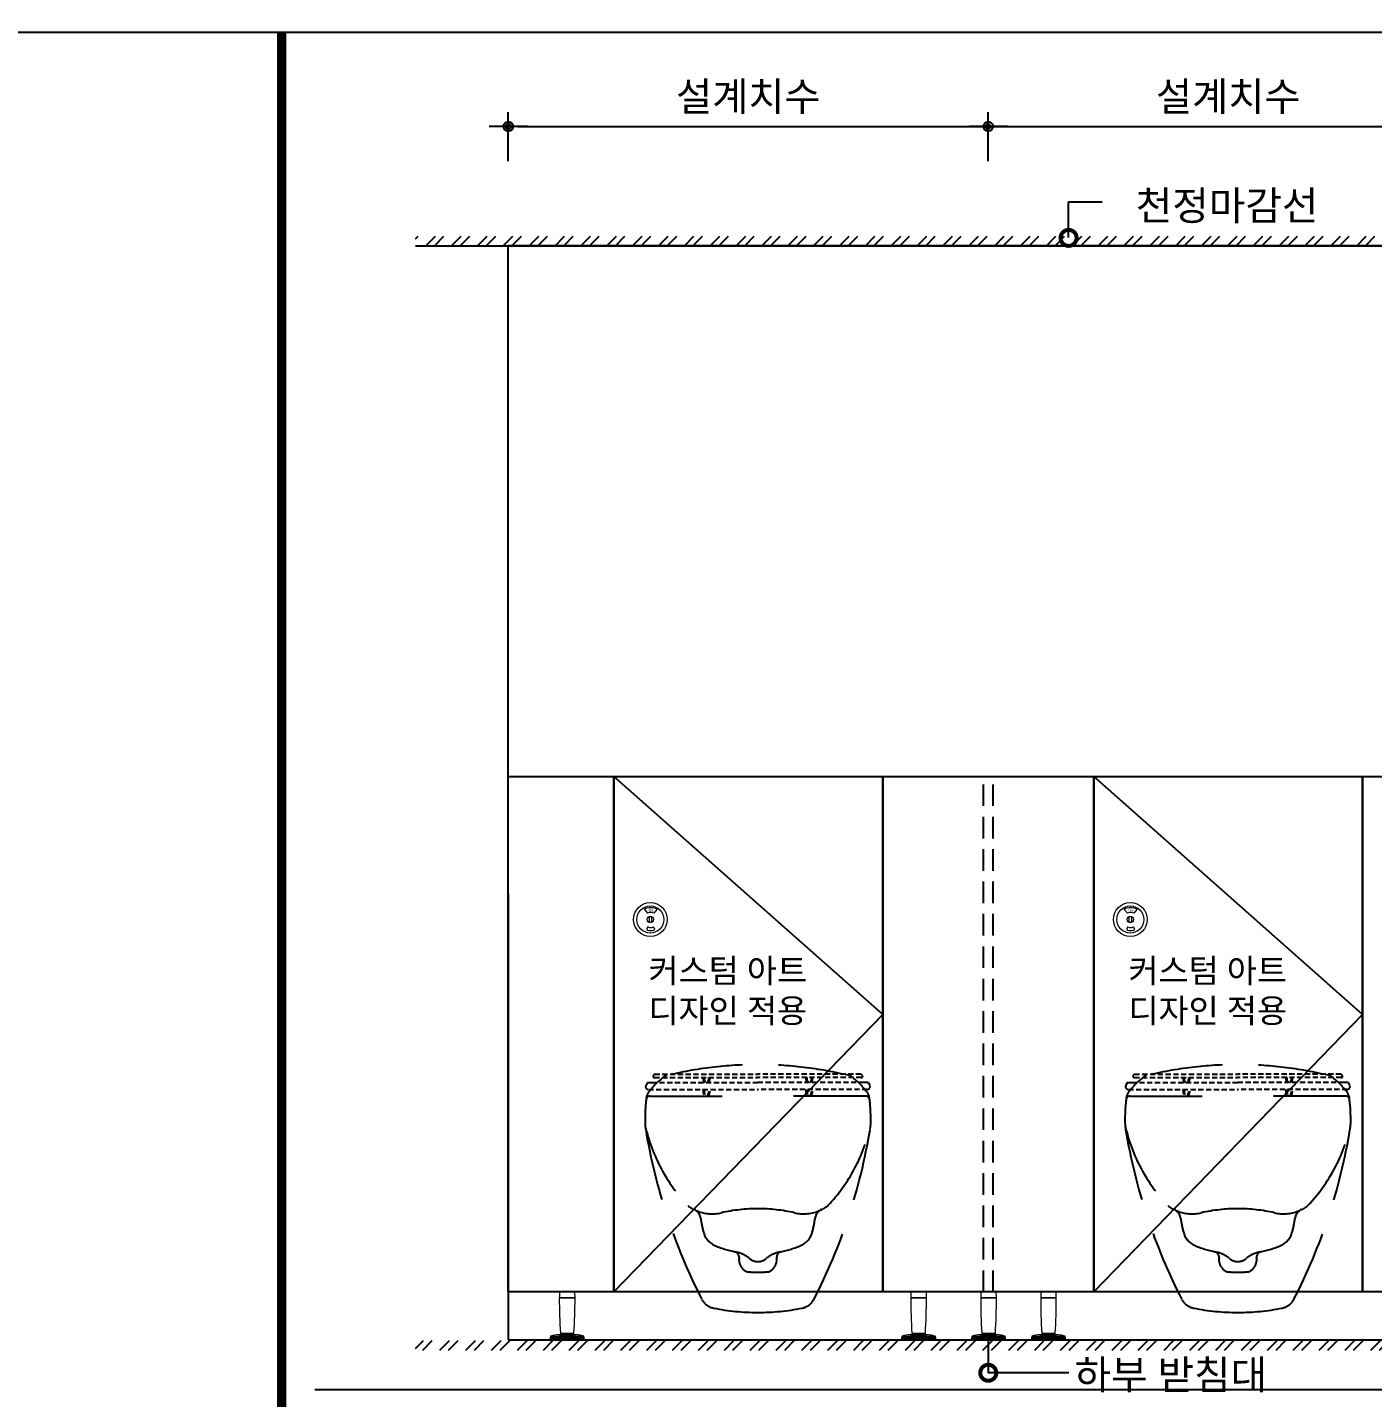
# Model space of a CAD drawing. Extents: x -256 to 8104, y -176 to 5714.
# Drawn here: x 2219 to 3621, y 4116 to 5543 of the extents above; entities that cross this region are included whole.
import ezdxf
from ezdxf.enums import TextEntityAlignment as Align

# ---------------------------------------------------------------- set-up
doc = ezdxf.new("R2010")
doc.units = 0
doc.header["$LTSCALE"] = 30
doc.linetypes.add('HIDDEN', pattern=[0.375, 0.25, -0.125])
doc.layers.get('0').update_dxf_attribs({"linetype": 'CONTINUOUS'})
doc.layers.get('DEFPOINTS').update_dxf_attribs({"linetype": 'CONTINUOUS'})
for name, color, linetype in [('curior-0Line', 252, 'CONTINUOUS'), ('DIM', 7, 'CONTINUOUS'), ('FIN', 5, 'CONTINUOUS'), ('HAT', 8, 'CONTINUOUS'), ('HID', 9, 'HIDDEN'), ('문자', 3, 'CONTINUOUS'), ('부자재', 4, 'CONTINUOUS'), ('잠금쇠(회전형)', 4, 'CONTINUOUS'), ('치수', 1, 'CONTINUOUS'), ('판넬', 2, 'CONTINUOUS'), ('해치', 8, 'CONTINUOUS')]:
    doc.layers.add(name, color=color, linetype=linetype)
doc.styles.add('HDW', font='gulim.ttc')
doc.styles.add('돋움', font='malgun.ttf')
doc.dimstyles.new('10', dxfattribs={"dimscale": 10, "dimtxt": 3, "dimasz": 1, "dimexe": 1.5, "dimexo": 2, "dimgap": 1, "dimtad": 1, "dimdec": 0, "dimlunit": 6, "dimtxsty": '돋움', "dimblk": 'DIMDOT', "dimcen": -1, "dimdle": 1.5, "dimclrt": 3, "dimazin": 3, "dimtfac": 1, "dimtdec": 0, "dimtix": 1, "dimtmove": 2, "dimatfit": 3, "dimldrblk": 'DIMDOT', "dimarcsym": 0})

# ---------------------------------------------------------------- blocks, each defined once
blk = doc.blocks.new('DIMDOT')
at = {"linetype": 'Continuous'}
blk.add_line((-2, 0), (2, 0), dxfattribs=at)
for radius in [0.5, 0.25]:
    blk.add_circle((0, 0), radius, dxfattribs=at)
blk = doc.blocks.new('*D854')
at = {"layer": 'DEFPOINTS', "color": 0}
for p in [(121575.8, -1249.7), (121075.8, -1306), (121575.8, -1306)]:
    blk.add_point(p, dxfattribs=at)
at = {"layer": 'DIM', "color": 0, "lineweight": -2, "ltscale": 10}
for p, q in [((121075.8, -1286), (121075.8, -1234.7)), ((121575.8, -1286), (121575.8, -1234.7)), ((121085.8, -1249.7), (121565.8, -1249.7))]:
    blk.add_line(p, q, dxfattribs=at)
at = {"layer": 'DIM', "color": 0, "lineweight": -2, "xscale": 10, "yscale": 10, "zscale": 10, "rotation": 180}
blk.add_blockref('DIMDOT', (121075.8, -1249.7), dxfattribs=at)
at = {"layer": 'DIM', "color": 0, "lineweight": -2, "xscale": 10, "yscale": 10, "zscale": 10}
blk.add_blockref('DIMDOT', (121575.8, -1249.7), dxfattribs=at)
at = {"layer": 'DIM', "color": 3, "insert": (121325.8, -1220.1), "char_height": 30, "attachment_point": 5, "style": '돋움'}
blk.add_mtext('설계치수', dxfattribs=at)
blk = doc.blocks.new('*D855')
at = {"layer": 'DEFPOINTS', "color": 0}
for p in [(122075.8, -1249.7), (121575.8, -1306), (122075.8, -1306)]:
    blk.add_point(p, dxfattribs=at)
at = {"layer": 'DIM', "color": 0, "lineweight": -2, "ltscale": 10}
for p, q in [((121575.8, -1286), (121575.8, -1234.7)), ((122075.8, -1286), (122075.8, -1234.7)), ((121585.8, -1249.7), (122065.8, -1249.7))]:
    blk.add_line(p, q, dxfattribs=at)
at = {"layer": 'DIM', "color": 0, "lineweight": -2, "xscale": 10, "yscale": 10, "zscale": 10, "rotation": 180}
blk.add_blockref('DIMDOT', (121575.8, -1249.7), dxfattribs=at)
at = {"layer": 'DIM', "color": 0, "lineweight": -2, "xscale": 10, "yscale": 10, "zscale": 10}
blk.add_blockref('DIMDOT', (122075.8, -1249.7), dxfattribs=at)
at = {"layer": 'DIM', "color": 3, "insert": (121825.8, -1220.1), "char_height": 30, "attachment_point": 5, "style": '돋움'}
blk.add_mtext('설계치수', dxfattribs=at)
blk = doc.blocks.new('A$C460A2A32')
at = {"color": 0}
for p, q in [((2.8, 20), (0.5, 16)), ((2.8, 20), (8.6, 20)), ((8.6, 20), (162.3, 20)), ((12.8, 32), (11.2, 30.4)), ((12.6, 27), (162.3, 27)), ((12.8, 32), (162.3, 32)), ((311.8, 32), (162.3, 32)), ((312, 27), (162.3, 27)), ((316, 20), (162.3, 20)), ((311.8, 32), (313.4, 30.4)), ((321.8, 20), (316, 20)), ((321.8, 20), (324.1, 16)), ((3.9, 10), (162.3, 10)), ((320.7, 10), (162.3, 10))]:
    blk.add_line(p, q, dxfattribs=at)
for centre, radius, start, end in [((12.6, 29), 2, 135, 270), ((108.9, 28.2), 26, 182.6717, 198.4118), ((107.4, 28.2), 23, 183.0205, 200.9186), ((68.6, 28.2), 23, 339.0814, 356.9795), ((67.1, 28.2), 26, 341.5882, 357.3283), ((257.5, 28.2), 26, 182.6717, 198.4118), ((256, 28.2), 23, 183.0205, 200.9186), ((217.2, 28.2), 23, 339.0814, 356.9795), ((215.7, 28.2), 26, 341.5882, 357.3283), ((312, 29), 2, 270, 45), ((3.9, 14), 4, 150.0107, 270), ((108.9, 10), 26, 180, 202.6199), ((107.4, 10), 23, 180, 205.7715), ((68.6, 10), 23, 334.2285, 0), ((67.1, 10), 26, 337.3801, 0), ((257.5, 10), 26, 180, 202.6199), ((256, 10), 23, 180, 205.7715), ((217.2, 10), 23, 334.2285, 0), ((215.7, 10), 26, 337.3801, 0), ((320.7, 14), 4, 270, 29.9893)]:
    blk.add_arc(centre, radius, start, end, dxfattribs=at)
blk = doc.blocks.new('_DOTSMALL')
at = {"color": 0, "linetype": 'ByBlock', "const_width": 0.5}
blk.add_lwpolyline([(-0.0625, 0, 1), (0.0625, 0, 1)], format="xyb", close=True, dxfattribs=at)
blk = doc.blocks.new('A$C63EC304E')
at = {"layer": '치수', "color": 1, "xscale": 2.5, "yscale": 2.5, "zscale": 2.5, "rotation": 234.3098741996962}
blk.add_blockref('_DOTSMALL', (0.31, 0.31), dxfattribs=at)
blk = doc.blocks.new('A$C2BC9653E')
at = {"layer": '치수', "xscale": 0.3333333333333333, "yscale": 0.3333333333333333, "zscale": 0.3333333333333333}
blk.add_blockref('A$C63EC304E', (0, 0), dxfattribs=at)
blk = doc.blocks.new('A$C7FC71301')
at = {"layer": '치수', "rotation": 180}
blk.add_blockref('A$C2BC9653E', (0.208, 0.208), dxfattribs=at)
blk = doc.blocks.new('A$C4A20372B')
at = {"layer": '치수'}
blk.add_blockref('A$C7FC71301', (0, 0), dxfattribs=at)
blk = doc.blocks.new('A$C566469F5')
at = {"layer": '치수'}
blk.add_blockref('A$C4A20372B', (0, 0), dxfattribs=at)
blk = doc.blocks.new('A$C7E317CD4')
at = {"layer": '해치', "xscale": 2, "yscale": 2, "zscale": 2}
blk.add_blockref('A$C566469F5', (0, 0), dxfattribs=at)
blk = doc.blocks.new('A$C601D7F27')
at = {"layer": '치수'}
blk.add_blockref('A$C7E317CD4', (0, 0), dxfattribs=at)
blk = doc.blocks.new('A$C38802C08')
at = {"layer": '치수'}
blk.add_blockref('A$C601D7F27', (0, 0), dxfattribs=at)
blk = doc.blocks.new('CRAYON_32', base_point=(118355.6, -6689.9))
at = {"layer": 'HAT'}
h = blk.add_hatch(dxfattribs=at)
h.set_pattern_fill('ANSI32', color=256, scale=2, style=0)
h.set_pattern_definition([(45, (109739.715, -7007.093), (-13.470384, 13.470384), []), (45, (109748.695, -7007.093), (-13.470384, 13.470384), [])])
h.paths.add_polyline_path([(120979.1, -1364.1), (122672.7, -1364.1), (122672.7, -1374.1), (120979.1, -1374.1)])
h = blk.add_hatch(dxfattribs=at)
h.set_pattern_fill('ANSI32', color=256, scale=2, style=0)
h.set_pattern_definition([(45, (109739.715, -6825.113), (-13.470384, 13.470384), []), (45, (109748.695, -6825.113), (-13.470384, 13.470384), [])])
h.paths.add_polyline_path([(120979.1, -2524.4), (122672.7, -2524.4), (122672.7, -2514.4), (120979.1, -2514.4)])
at = {"color": 2}
blk.add_line((120979.1, -1374.1), (122672.7, -1374.1), dxfattribs=at)
for p, q in [((121075.8, -2035.2), (121075.8, -1374.1)), ((121075.8, -2049), (121075.8, -2513.9)), ((121075.8, -2513.9), (122575.8, -2513.9))]:
    blk.add_line(p, q)
at = {"color": 8}
blk.add_line((120874.4, -2565.7), (124222.2, -2565.7), dxfattribs=at)
at = {"color": 2}
for points in [[(118354.9, -1151.5), (125607.2, -1151.5), (125607.2, -6689.8), (118354.9, -6689.8)], [(118354.9, -1151.5), (125607.2, -1151.5), (125607.2, -6689.8), (118354.9, -6689.8)], [(118354.9, -1151.5), (126336.8, -1151.5), (126336.8, -6689.8), (118354.9, -6689.8)]]:
    blk.add_lwpolyline(points, close=True, dxfattribs=at)
at = {"color": 8, "const_width": 10}
blk.add_lwpolyline([(120839.7, -3920.6), (120839.7, -1151.5)], dxfattribs=at)
at = {"layer": 'FIN', "color": 4, "linetype": 'Continuous', "lineweight": 15}
for p, q in [((121129.1, -2464.2), (121129.1, -2464.2)), ((121129.2, -2463.9), (121145.1, -2463.9)), ((121145.3, -2469.7), (121145.2, -2464.1)), ((121495.2, -2464.2), (121495.2, -2464.2)), ((121495.3, -2463.9), (121511.2, -2463.9)), ((121511.4, -2469.7), (121511.3, -2464.1)), ((121568.1, -2464.2), (121568.1, -2464.2)), ((121568.2, -2463.9), (121584.1, -2463.9)), ((121584.3, -2469.7), (121584.2, -2464.1)), ((121630.5, -2464.2), (121630.5, -2464.2)), ((121630.6, -2463.9), (121646.5, -2463.9)), ((121646.7, -2469.7), (121646.6, -2464.1)), ((121129.2, -2470), (121145, -2470)), ((121495.4, -2470), (121511.1, -2470)), ((121568.2, -2470), (121584, -2470)), ((121630.7, -2470), (121646.5, -2470)), ((121119.9, -2510), (121119.3, -2511.2)), ((121119.3, -2511.2), (121119.3, -2512.4)), ((121130.1, -2506.8), (121130.7, -2507.4)), ((121143.6, -2507.4), (121130.7, -2507.4)), ((121131.6, -2507.7), (121131, -2508.3)), ((121143.3, -2508.3), (121131, -2508.3)), ((121131.6, -2507.4), (121131.6, -2507.7)), ((121131.6, -2507.7), (121142.7, -2507.7)), ((121142.7, -2507.7), (121142.7, -2507.4)), ((121143.3, -2508.3), (121142.7, -2507.7)), ((121143.6, -2507.4), (121144.2, -2506.8)), ((121154.9, -2511.2), (121154.4, -2510)), ((121154.9, -2512.4), (121154.9, -2511.2)), ((121486, -2510), (121485.4, -2511.2)), ((121485.4, -2511.2), (121485.4, -2512.4)), ((121496.2, -2506.8), (121496.8, -2507.4)), ((121509.7, -2507.4), (121496.8, -2507.4)), ((121497.7, -2507.7), (121497.1, -2508.3)), ((121509.4, -2508.3), (121497.1, -2508.3)), ((121497.7, -2507.4), (121497.7, -2507.7)), ((121497.7, -2507.7), (121508.8, -2507.7)), ((121508.8, -2507.7), (121508.8, -2507.4)), ((121509.4, -2508.3), (121508.8, -2507.7)), ((121509.7, -2507.4), (121510.3, -2506.8)), ((121521.1, -2511.2), (121520.5, -2510)), ((121521.1, -2512.4), (121521.1, -2511.2)), ((121558.9, -2510), (121558.3, -2511.2)), ((121558.3, -2511.2), (121558.3, -2512.4)), ((121569.1, -2506.8), (121569.7, -2507.4)), ((121582.6, -2507.4), (121569.7, -2507.4)), ((121570.6, -2507.7), (121570, -2508.3)), ((121582.3, -2508.3), (121570, -2508.3)), ((121570.6, -2507.4), (121570.6, -2507.7)), ((121570.6, -2507.7), (121581.7, -2507.7)), ((121581.7, -2507.7), (121581.7, -2507.4)), ((121582.3, -2508.3), (121581.7, -2507.7)), ((121582.6, -2507.4), (121583.2, -2506.8)), ((121593.9, -2511.2), (121593.4, -2510)), ((121593.9, -2512.4), (121593.9, -2511.2)), ((121621.3, -2510), (121620.8, -2511.2)), ((121620.8, -2511.2), (121620.8, -2512.4)), ((121631.5, -2506.8), (121632.1, -2507.4)), ((121645, -2507.4), (121632.1, -2507.4)), ((121633, -2507.7), (121632.4, -2508.3)), ((121644.7, -2508.3), (121632.4, -2508.3)), ((121633, -2507.4), (121633, -2507.7)), ((121633, -2507.7), (121644.1, -2507.7)), ((121644.1, -2507.7), (121644.1, -2507.4)), ((121644.7, -2508.3), (121644.1, -2507.7)), ((121645, -2507.4), (121645.6, -2506.8)), ((121656.4, -2511.2), (121655.8, -2510)), ((121656.4, -2512.4), (121656.4, -2511.2)), ((121119.3, -2512.4), (121119.3, -2513.9)), ((121119.3, -2513.9), (121154.9, -2513.9)), ((121154.9, -2513.9), (121154.9, -2512.4)), ((121485.4, -2512.4), (121485.4, -2513.9)), ((121485.4, -2513.9), (121521.1, -2513.9)), ((121521.1, -2513.9), (121521.1, -2512.4)), ((121558.3, -2512.4), (121558.3, -2513.9)), ((121558.3, -2513.9), (121593.9, -2513.9)), ((121593.9, -2513.9), (121593.9, -2512.4)), ((121620.8, -2512.4), (121620.8, -2513.9)), ((121620.8, -2513.9), (121656.4, -2513.9)), ((121656.4, -2513.9), (121656.4, -2512.4))]:
    blk.add_line(p, q, dxfattribs=at)
at = {"layer": 'FIN', "linetype": 'Continuous', "lineweight": 15}
for p, q in [((121145.3, -2470.3), (121128.9, -2470.3)), ((121129, -2469.7), (121145.3, -2469.7)), ((121495.1, -2469.7), (121511.4, -2469.7)), ((121511.4, -2470.3), (121495.1, -2470.3)), ((121584.3, -2470.3), (121567.9, -2470.3)), ((121568, -2469.7), (121584.3, -2469.7)), ((121630.4, -2469.7), (121646.7, -2469.7)), ((121646.8, -2470.3), (121630.4, -2470.3)), ((121154.9, -2511.2), (121119.3, -2511.2)), ((121119.9, -2510), (121154.4, -2510)), ((121145.7, -2508.5), (121128.6, -2508.5)), ((121128.8, -2508.5), (121145.4, -2508.5)), ((121130.1, -2506.8), (121144.2, -2506.8)), ((121521.1, -2511.2), (121485.4, -2511.2)), ((121486, -2510), (121520.5, -2510)), ((121511.8, -2508.5), (121494.7, -2508.5)), ((121494.9, -2508.5), (121511.6, -2508.5)), ((121496.2, -2506.8), (121510.3, -2506.8)), ((121593.9, -2511.2), (121558.3, -2511.2)), ((121558.9, -2510), (121593.4, -2510)), ((121584.7, -2508.5), (121567.6, -2508.5)), ((121567.8, -2508.5), (121584.4, -2508.5)), ((121569.1, -2506.8), (121583.2, -2506.8)), ((121656.4, -2511.2), (121620.8, -2511.2)), ((121621.3, -2510), (121655.8, -2510)), ((121647.1, -2508.5), (121630, -2508.5)), ((121630.3, -2508.5), (121646.9, -2508.5)), ((121631.5, -2506.8), (121645.6, -2506.8)), ((121154.9, -2512.4), (121119.3, -2512.4)), ((121119.3, -2512.4), (121154.9, -2512.4)), ((121120.8, -2514), (121120.8, -2513.9)), ((121120.8, -2514), (121120.8, -2513.9)), ((121122, -2514), (121120.8, -2514)), ((121120.8, -2514), (121120.8, -2514)), ((121122, -2514), (121122, -2513.9)), ((121122, -2514), (121122, -2513.9)), ((121122, -2514), (121122, -2514)), ((121139.2, -2514), (121139.2, -2513.9)), ((121139.8, -2514), (121139.2, -2514)), ((121139.8, -2514), (121139.8, -2513.9)), ((121140.6, -2514), (121140.6, -2513.9)), ((121140.6, -2514), (121140.6, -2513.9)), ((121140.6, -2514), (121140.6, -2513.9)), ((121140.7, -2514), (121140.7, -2513.9)), ((121140.9, -2514), (121140.7, -2514)), ((121140.9, -2514), (121140.9, -2513.9)), ((121141, -2514), (121140.9, -2514)), ((121141, -2514), (121141, -2513.9)), ((121141.1, -2514), (121141, -2514)), ((121141.1, -2514), (121141.1, -2513.9)), ((121141.1, -2514), (121141.1, -2513.9)), ((121141.1, -2514), (121141.1, -2513.9)), ((121141.1, -2514), (121141.1, -2514)), ((121141.1, -2514), (121141.1, -2514)), ((121141.3, -2514), (121141.3, -2513.9)), ((121141.5, -2514), (121141.5, -2513.9)), ((121141.5, -2514), (121141.5, -2513.9)), ((121141.6, -2514), (121141.6, -2513.9)), ((121141.7, -2514), (121141.6, -2514)), ((121141.6, -2514), (121141.6, -2514)), ((121141.7, -2514), (121141.7, -2513.9)), ((121141.8, -2514), (121141.7, -2514)), ((121141.8, -2514), (121141.8, -2513.9)), ((121152, -2514), (121152, -2513.9)), ((121152.2, -2514), (121152.2, -2513.9)), ((121152.7, -2514), (121152.7, -2513.9)), ((121153.1, -2514), (121153.1, -2513.9)), ((121153.3, -2514), (121153.3, -2513.9)), ((121521.1, -2512.4), (121485.4, -2512.4)), ((121485.4, -2512.4), (121521.1, -2512.4)), ((121486.9, -2514), (121486.9, -2513.9)), ((121486.9, -2514), (121486.9, -2513.9)), ((121488.1, -2514), (121486.9, -2514)), ((121486.9, -2514), (121486.9, -2514)), ((121488.1, -2514), (121488.1, -2513.9)), ((121488.1, -2514), (121488.1, -2513.9)), ((121488.1, -2514), (121488.1, -2514)), ((121505.3, -2514), (121505.3, -2513.9)), ((121505.9, -2514), (121505.3, -2514)), ((121505.9, -2514), (121505.9, -2513.9)), ((121506.7, -2514), (121506.7, -2513.9)), ((121506.7, -2514), (121506.7, -2513.9)), ((121506.7, -2514), (121506.7, -2513.9)), ((121506.8, -2514), (121506.8, -2513.9)), ((121507, -2514), (121506.8, -2514)), ((121507, -2514), (121507, -2513.9)), ((121507.1, -2514), (121507, -2514)), ((121507.1, -2514), (121507.1, -2513.9)), ((121507.2, -2514), (121507.1, -2514)), ((121507.2, -2514), (121507.2, -2513.9)), ((121507.2, -2514), (121507.2, -2513.9)), ((121507.2, -2514), (121507.2, -2514)), ((121507.3, -2514), (121507.2, -2514)), ((121507.3, -2514), (121507.3, -2513.9)), ((121507.4, -2514), (121507.4, -2513.9)), ((121507.7, -2514), (121507.7, -2513.9)), ((121507.7, -2514), (121507.7, -2513.9)), ((121507.8, -2514), (121507.7, -2514)), ((121507.8, -2514), (121507.8, -2513.9)), ((121507.8, -2514), (121507.8, -2513.9)), ((121507.8, -2514), (121507.8, -2514)), ((121507.9, -2514), (121507.8, -2514)), ((121507.9, -2514), (121507.9, -2513.9)), ((121518.1, -2514), (121518.1, -2513.9)), ((121518.3, -2514), (121518.3, -2513.9)), ((121518.8, -2514), (121518.8, -2513.9)), ((121519.2, -2514), (121519.2, -2513.9)), ((121519.4, -2514), (121519.4, -2513.9)), ((121593.9, -2512.4), (121558.3, -2512.4)), ((121558.3, -2512.4), (121593.9, -2512.4)), ((121559.8, -2514), (121559.8, -2513.9)), ((121559.8, -2514), (121559.8, -2513.9)), ((121561, -2514), (121559.8, -2514)), ((121559.8, -2514), (121559.8, -2514)), ((121561, -2514), (121561, -2513.9)), ((121561, -2514), (121561, -2513.9)), ((121561, -2514), (121561, -2514)), ((121578.2, -2514), (121578.2, -2513.9)), ((121578.8, -2514), (121578.2, -2514)), ((121578.8, -2514), (121578.8, -2513.9)), ((121579.6, -2514), (121579.6, -2513.9)), ((121579.6, -2514), (121579.6, -2513.9)), ((121579.6, -2514), (121579.6, -2513.9)), ((121579.7, -2514), (121579.7, -2513.9)), ((121579.9, -2514), (121579.7, -2514)), ((121579.9, -2514), (121579.9, -2513.9)), ((121580, -2514), (121579.9, -2514)), ((121580, -2514), (121580, -2513.9)), ((121580.1, -2514), (121580, -2514)), ((121580.1, -2514), (121580.1, -2513.9)), ((121580.1, -2514), (121580.1, -2513.9)), ((121580.1, -2514), (121580.1, -2513.9)), ((121580.1, -2514), (121580.1, -2514)), ((121580.1, -2514), (121580.1, -2514)), ((121580.3, -2514), (121580.3, -2513.9)), ((121580.5, -2514), (121580.5, -2513.9)), ((121580.5, -2514), (121580.5, -2513.9)), ((121580.6, -2514), (121580.6, -2513.9)), ((121580.7, -2514), (121580.6, -2514)), ((121580.6, -2514), (121580.6, -2514)), ((121580.7, -2514), (121580.7, -2513.9)), ((121580.7, -2514), (121580.7, -2513.9)), ((121580.7, -2514), (121580.7, -2514)), ((121591, -2514), (121591, -2513.9)), ((121591.2, -2514), (121591.2, -2513.9)), ((121591.6, -2514), (121591.6, -2513.9)), ((121592.1, -2514), (121592.1, -2513.9)), ((121592.3, -2514), (121592.3, -2513.9)), ((121656.4, -2512.4), (121620.8, -2512.4)), ((121620.8, -2512.4), (121656.4, -2512.4)), ((121622.2, -2514), (121622.2, -2513.9)), ((121622.2, -2514), (121622.2, -2513.9)), ((121623.5, -2514), (121622.2, -2514)), ((121622.2, -2514), (121622.2, -2514)), ((121623.5, -2514), (121623.5, -2513.9)), ((121623.5, -2514), (121623.5, -2513.9)), ((121623.5, -2514), (121623.5, -2514)), ((121640.6, -2514), (121640.6, -2513.9)), ((121641.2, -2514), (121640.6, -2514)), ((121641.2, -2514), (121641.2, -2513.9)), ((121642, -2514), (121642, -2513.9)), ((121642, -2514), (121642, -2513.9)), ((121642, -2514), (121642, -2513.9)), ((121642.1, -2514), (121642.1, -2513.9)), ((121642.4, -2514), (121642.1, -2514)), ((121642.4, -2514), (121642.4, -2513.9)), ((121642.5, -2514), (121642.4, -2514)), ((121642.5, -2514), (121642.5, -2513.9)), ((121642.5, -2514), (121642.5, -2513.9)), ((121642.5, -2514), (121642.5, -2514)), ((121642.6, -2514), (121642.5, -2514)), ((121642.6, -2514), (121642.6, -2513.9)), ((121642.6, -2514), (121642.6, -2513.9)), ((121642.6, -2514), (121642.6, -2514)), ((121642.8, -2514), (121642.8, -2513.9)), ((121643, -2514), (121643, -2513.9)), ((121643, -2514), (121643, -2513.9)), ((121643.1, -2514), (121643, -2514)), ((121643.1, -2514), (121643.1, -2513.9)), ((121643.1, -2514), (121643.1, -2513.9)), ((121643.1, -2514), (121643.1, -2514)), ((121643.2, -2514), (121643.1, -2514)), ((121643.2, -2514), (121643.2, -2513.9)), ((121653.5, -2514), (121653.5, -2513.9)), ((121653.7, -2514), (121653.7, -2513.9)), ((121654.1, -2514), (121654.1, -2513.9)), ((121654.5, -2514), (121654.5, -2513.9)), ((121654.7, -2514), (121654.7, -2513.9))]:
    blk.add_line(p, q, dxfattribs=at)
at = {"layer": 'FIN', "color": 4, "linetype": 'Continuous', "lineweight": 15}
for points in [[(121129.2, -2463.9, 0.124037), (121129.1, -2464.2, -0.001096), (121129.1, -2464.2), (121129, -2469.7)], [(121495.3, -2463.9, 0.124037), (121495.2, -2464.2, -0.001096), (121495.2, -2464.2), (121495.1, -2469.7)], [(121568.2, -2463.9, 0.124037), (121568.1, -2464.2, -0.001096), (121568.1, -2464.2), (121568, -2469.7)], [(121630.6, -2463.9, 0.124037), (121630.5, -2464.2, -0.001096), (121630.5, -2464.2), (121630.4, -2469.7)]]:
    blk.add_lwpolyline(points, format="xyb", dxfattribs=at)
at = {"layer": 'FIN', "color": 4, "linetype": 'Continuous', "lineweight": 15, "flags": 128}
for points in [[(121145.2, -2464.1, 0.118135), (121145.1, -2463.9, 0.118135)], [(121511.3, -2464.1, 0.118135), (121511.2, -2463.9, 0.118135)], [(121584.2, -2464.1, 0.118135), (121584.1, -2463.9, 0.118135)], [(121646.6, -2464.1, 0.118135), (121646.5, -2463.9, 0.118135)]]:
    blk.add_lwpolyline(points, format="xyb", dxfattribs=at)
at = {"layer": 'FIN', "color": 4, "linetype": 'Continuous', "lineweight": 15}
for centre, radius, start, end in [((121129.2, -2470.3), 0.292, 90, 179.3579), ((121129.2, -2469.7), 0.292, 179.2415, 270), ((121707.6, -2470.6), 578.7, 179.9718, 183.5859), ((120591.2, -2471.4), 554.1, 356.3354, 0.1097), ((121145, -2469.7), 0.292, 270, 0.7585), ((121145, -2470.3), 0.292, 0.6421, 90), ((121495.4, -2469.7), 0.292, 179.2415, 270), ((121495.4, -2470.3), 0.292, 90, 179.3579), ((122073.8, -2470.6), 578.7, 179.9718, 183.5859), ((120957.3, -2471.4), 554.1, 356.3354, 0.1097), ((121511.1, -2469.7), 0.292, 270, 0.7585), ((121511.1, -2470.3), 0.292, 0.6421, 90), ((121568.2, -2470.3), 0.292, 90, 179.3579), ((121568.2, -2469.7), 0.292, 179.2415, 270), ((122146.6, -2470.6), 578.7, 179.9718, 183.5859), ((121030.2, -2471.4), 554.1, 356.3354, 0.1097), ((121584, -2469.7), 0.292, 270, 0.7585), ((121584, -2470.3), 0.292, 0.6421, 90), ((121630.7, -2469.7), 0.292, 179.2415, 270), ((121630.7, -2470.3), 0.292, 90, 179.3579), ((122209.1, -2470.6), 578.7, 179.9718, 183.5859), ((121092.6, -2471.4), 554.1, 356.3354, 0.1097), ((121646.5, -2469.7), 0.292, 270, 0.7585), ((121646.5, -2470.3), 0.292, 0.6421, 90), ((121131.6, -2552.2), 43.8, 93.8991, 105.5006), ((121131.6, -2541.7), 33.3, 91.0115, 94.7479), ((121128.8, -2508.6), 0.175, 94.7479, 116.6788), ((121142.7, -2541.7), 33.3, 85.2521, 88.9885), ((121145.4, -2508.6), 0.175, 63.3212, 85.2521), ((121142.7, -2552.2), 43.8, 80.5831, 86.1009), ((121142.7, -2552.2), 43.8, 74.4994, 78.127), ((121497.7, -2552.2), 43.8, 93.8991, 105.5006), ((121497.7, -2541.7), 33.3, 91.0115, 94.7479), ((121495, -2508.6), 0.175, 94.7479, 116.6788), ((121508.8, -2541.7), 33.3, 85.2521, 88.9885), ((121511.5, -2508.6), 0.175, 63.3212, 85.2521), ((121508.8, -2552.2), 43.8, 80.5831, 86.1009), ((121508.8, -2552.2), 43.8, 74.4994, 78.127), ((121570.6, -2552.2), 43.8, 93.8991, 105.5006), ((121570.6, -2541.7), 33.3, 91.0115, 94.7479), ((121567.8, -2508.6), 0.175, 94.7479, 116.6788), ((121581.7, -2541.7), 33.3, 85.2521, 88.9885), ((121584.4, -2508.6), 0.175, 63.3212, 85.2521), ((121581.7, -2552.2), 43.8, 80.5831, 86.1009), ((121581.7, -2552.2), 43.8, 74.4994, 78.127), ((121633, -2552.2), 43.8, 93.8991, 105.5006), ((121630.3, -2508.6), 0.175, 94.7479, 116.6788), ((121633, -2541.7), 33.3, 91.0115, 94.7479), ((121644.1, -2541.7), 33.3, 85.2521, 88.9885), ((121646.9, -2508.6), 0.175, 63.3212, 85.2521), ((121644.1, -2552.2), 43.8, 80.5831, 86.1009), ((121644.1, -2552.2), 43.8, 74.4994, 78.127)]:
    blk.add_arc(centre, radius, start, end, dxfattribs=at)
for points, knots in [([(121149.8, -2509), (121149.8, -2509), (121149.8, -2509), (121149.9, -2509), (121149.9, -2509), (121149.9, -2509)], [0, 0, 0, 0, 0.110152, 0.664814, 1, 1, 1, 1]), ([(121149.9, -2509), (121149.9, -2509), (121150, -2509), (121150, -2509), (121150.1, -2509), (121150.2, -2509), (121150.3, -2509), (121150.3, -2509)], [0, 0, 0, 0, 0.2159727, 0.4318558, 0.6498983, 0.8698049, 1, 1, 1, 1]), ([(121150.6, -2509.1), (121150.6, -2509.1), (121150.5, -2509.1), (121150.3, -2509.1), (121150.3, -2509)], [0, 0, 0, 0, 0.585266, 1, 1, 1, 1]), ([(121150.3, -2509), (121150.3, -2509.1), (121150.3, -2509.1), (121150.3, -2509.1), (121150.3, -2509.1)], [0, 0, 0, 0, 0.495973, 1, 1, 1, 1]), ([(121150.3, -2509.1), (121150.3, -2509.1), (121150.5, -2509.1), (121150.6, -2509.1), (121150.6, -2509.1)], [0, 0, 0, 0, 0.405872, 1, 1, 1, 1]), ([(121150.6, -2509.1), (121150.6, -2509.1), (121150.6, -2509.1), (121150.6, -2509.1), (121150.6, -2509.1)], [0, 0, 0, 0, 0.517301, 1, 1, 1, 1]), ([(121150.6, -2509.1), (121150.9, -2509.2), (121151.3, -2509.3), (121151.8, -2509.4), (121152, -2509.4)], [0, 0, 0, 0, 0.470682, 1, 1, 1, 1]), ([(121152, -2509.4), (121151.8, -2509.4), (121151.3, -2509.3), (121150.9, -2509.2), (121150.6, -2509.1)], [0, 0, 0, 0, 0.528575, 1, 1, 1, 1]), ([(121152, -2509.4), (121152, -2509.4), (121152, -2509.4), (121152, -2509.4), (121152, -2509.4)], [0, 0, 0, 0, 0.529757, 1, 1, 1, 1]), ([(121516, -2509), (121516, -2509), (121516.1, -2509), (121516.2, -2509), (121516.3, -2509), (121516.4, -2509), (121516.4, -2509), (121516.4, -2509)], [0, 0, 0, 0, 0.2159727, 0.4318558, 0.6498983, 0.8698049, 1, 1, 1, 1]), ([(121516, -2509), (121516, -2509), (121516, -2509), (121516, -2509), (121516, -2509), (121516, -2509)], [0, 0, 0, 0, 0.110152, 0.664814, 1, 1, 1, 1]), ([(121516.8, -2509.1), (121516.7, -2509.1), (121516.6, -2509.1), (121516.5, -2509.1), (121516.4, -2509)], [0, 0, 0, 0, 0.585266, 1, 1, 1, 1]), ([(121516.4, -2509), (121516.4, -2509.1), (121516.4, -2509.1), (121516.4, -2509.1), (121516.4, -2509.1)], [0, 0, 0, 0, 0.495973, 1, 1, 1, 1]), ([(121516.4, -2509.1), (121516.5, -2509.1), (121516.6, -2509.1), (121516.7, -2509.1), (121516.8, -2509.1)], [0, 0, 0, 0, 0.405872, 1, 1, 1, 1]), ([(121516.8, -2509.1), (121516.8, -2509.1), (121516.8, -2509.1), (121516.8, -2509.1), (121516.8, -2509.1)], [0, 0, 0, 0, 0.517301, 1, 1, 1, 1]), ([(121516.8, -2509.1), (121517, -2509.2), (121517.5, -2509.3), (121517.9, -2509.4), (121518.2, -2509.4)], [0, 0, 0, 0, 0.470682, 1, 1, 1, 1]), ([(121518.2, -2509.4), (121517.9, -2509.4), (121517.5, -2509.3), (121517, -2509.2), (121516.8, -2509.1)], [0, 0, 0, 0, 0.528575, 1, 1, 1, 1]), ([(121518.2, -2509.4), (121518.2, -2509.4), (121518.2, -2509.4), (121518.2, -2509.4), (121518.2, -2509.4)], [0, 0, 0, 0, 0.529757, 1, 1, 1, 1]), ([(121588.8, -2509), (121588.8, -2509), (121588.8, -2509), (121588.9, -2509), (121588.9, -2509), (121588.9, -2509)], [0, 0, 0, 0, 0.110152, 0.664814, 1, 1, 1, 1]), ([(121588.9, -2509), (121588.9, -2509), (121589, -2509), (121589, -2509), (121589.1, -2509), (121589.2, -2509), (121589.3, -2509), (121589.3, -2509)], [0, 0, 0, 0, 0.2159727, 0.4318558, 0.6498983, 0.8698049, 1, 1, 1, 1]), ([(121589.6, -2509.1), (121589.6, -2509.1), (121589.5, -2509.1), (121589.3, -2509.1), (121589.3, -2509)], [0, 0, 0, 0, 0.585266, 1, 1, 1, 1]), ([(121589.3, -2509), (121589.3, -2509.1), (121589.3, -2509.1), (121589.3, -2509.1), (121589.3, -2509.1)], [0, 0, 0, 0, 0.495973, 1, 1, 1, 1]), ([(121589.3, -2509.1), (121589.3, -2509.1), (121589.5, -2509.1), (121589.6, -2509.1), (121589.6, -2509.1)], [0, 0, 0, 0, 0.405872, 1, 1, 1, 1]), ([(121589.6, -2509.1), (121589.6, -2509.1), (121589.6, -2509.1), (121589.6, -2509.1), (121589.6, -2509.1)], [0, 0, 0, 0, 0.517301, 1, 1, 1, 1]), ([(121589.6, -2509.1), (121589.9, -2509.2), (121590.3, -2509.3), (121590.8, -2509.4), (121591, -2509.4)], [0, 0, 0, 0, 0.470682, 1, 1, 1, 1]), ([(121591, -2509.4), (121590.8, -2509.4), (121590.3, -2509.3), (121589.9, -2509.2), (121589.6, -2509.1)], [0, 0, 0, 0, 0.528575, 1, 1, 1, 1]), ([(121591, -2509.4), (121591, -2509.4), (121591, -2509.4), (121591, -2509.4), (121591, -2509.4)], [0, 0, 0, 0, 0.529757, 1, 1, 1, 1]), ([(121651.3, -2509), (121651.4, -2509), (121651.4, -2509), (121651.5, -2509), (121651.6, -2509), (121651.7, -2509), (121651.7, -2509), (121651.7, -2509)], [0, 0, 0, 0, 0.2159727, 0.4318558, 0.6498983, 0.8698049, 1, 1, 1, 1]), ([(121651.3, -2509), (121651.3, -2509), (121651.3, -2509), (121651.3, -2509), (121651.3, -2509), (121651.3, -2509)], [0, 0, 0, 0, 0.110152, 0.664814, 1, 1, 1, 1]), ([(121652.1, -2509.1), (121652, -2509.1), (121651.9, -2509.1), (121651.8, -2509.1), (121651.7, -2509)], [0, 0, 0, 0, 0.585266, 1, 1, 1, 1]), ([(121651.7, -2509), (121651.7, -2509.1), (121651.7, -2509.1), (121651.7, -2509.1), (121651.7, -2509.1)], [0, 0, 0, 0, 0.495973, 1, 1, 1, 1]), ([(121651.7, -2509.1), (121651.8, -2509.1), (121651.9, -2509.1), (121652, -2509.1), (121652.1, -2509.1)], [0, 0, 0, 0, 0.405872, 1, 1, 1, 1]), ([(121652.1, -2509.1), (121652.1, -2509.1), (121652.1, -2509.1), (121652.1, -2509.1), (121652.1, -2509.1)], [0, 0, 0, 0, 0.517301, 1, 1, 1, 1]), ([(121652.1, -2509.1), (121652.3, -2509.2), (121652.8, -2509.3), (121653.2, -2509.4), (121653.5, -2509.4)], [0, 0, 0, 0, 0.470682, 1, 1, 1, 1]), ([(121653.5, -2509.4), (121653.2, -2509.4), (121652.8, -2509.3), (121652.3, -2509.2), (121652.1, -2509.1)], [0, 0, 0, 0, 0.528575, 1, 1, 1, 1]), ([(121653.5, -2509.4), (121653.5, -2509.4), (121653.5, -2509.4), (121653.5, -2509.4), (121653.5, -2509.4)], [0, 0, 0, 0, 0.529757, 1, 1, 1, 1])]:
    blk.add_open_spline(points, degree=3, knots=knots, dxfattribs=at)
for points in [[(121149.9, -2509), (121149.9, -2509)], [(121150.3, -2509), (121150.7, -2509.1)], [(121150.6, -2509.1), (121150.7, -2509.1)], [(121516, -2509), (121516, -2509)], [(121516.4, -2509), (121516.8, -2509.1)], [(121516.8, -2509.1), (121516.8, -2509.1)], [(121588.9, -2509), (121588.9, -2509)], [(121589.3, -2509), (121589.7, -2509.1)], [(121589.6, -2509.1), (121589.7, -2509.1)], [(121651.3, -2509), (121651.3, -2509)], [(121651.7, -2509), (121652.1, -2509.1)], [(121652.1, -2509.1), (121652.1, -2509.1)]]:
    blk.add_open_spline(points, degree=1, dxfattribs=at)
at = {"layer": 'FIN', "linetype": 'Continuous', "lineweight": 15}
for points, knots in [([(121140.7, -2514), (121140.7, -2514), (121140.6, -2514), (121140.6, -2514), (121140.6, -2514)], [0, 0, 0, 0, 0.561741, 1, 1, 1, 1]), ([(121140.6, -2514), (121140.6, -2514), (121140.6, -2514), (121140.6, -2514), (121140.6, -2514)], [0, 0, 0, 0, 0.557964, 1, 1, 1, 1]), ([(121141.3, -2514), (121141.3, -2514), (121141.2, -2514), (121141.2, -2514), (121141.1, -2514)], [0, 0, 0, 0, 0.560188, 1, 1, 1, 1]), ([(121141.5, -2514), (121141.5, -2514), (121141.4, -2514), (121141.4, -2514), (121141.3, -2514)], [0, 0, 0, 0, 0.559958, 1, 1, 1, 1]), ([(121152.2, -2514), (121152.1, -2514), (121152, -2514), (121152, -2514), (121152, -2514)], [0, 0, 0, 0, 0.558554, 1, 1, 1, 1]), ([(121152.4, -2514), (121152.3, -2514), (121152.2, -2514), (121152.1, -2514), (121152.1, -2514)], [0, 0, 0, 0, 0.558511, 1, 1, 1, 1]), ([(121152.7, -2514), (121152.6, -2514), (121152.4, -2514), (121152.3, -2514), (121152.2, -2514)], [0, 0, 0, 0, 0.559859, 1, 1, 1, 1]), ([(121153.1, -2514), (121153, -2514), (121152.9, -2514), (121152.7, -2514), (121152.7, -2514)], [0, 0, 0, 0, 0.558977, 1, 1, 1, 1]), ([(121153.3, -2514), (121153.3, -2514), (121153.3, -2514), (121153.1, -2514), (121153.1, -2514)], [0, 0, 0, 0, 0.559094, 1, 1, 1, 1]), ([(121506.8, -2514), (121506.8, -2514), (121506.8, -2514), (121506.7, -2514), (121506.7, -2514)], [0, 0, 0, 0, 0.561741, 1, 1, 1, 1]), ([(121506.7, -2514), (121506.7, -2514), (121506.7, -2514), (121506.7, -2514), (121506.7, -2514)], [0, 0, 0, 0, 0.557964, 1, 1, 1, 1]), ([(121507.4, -2514), (121507.4, -2514), (121507.4, -2514), (121507.3, -2514), (121507.3, -2514)], [0, 0, 0, 0, 0.560188, 1, 1, 1, 1]), ([(121507.7, -2514), (121507.6, -2514), (121507.6, -2514), (121507.5, -2514), (121507.4, -2514)], [0, 0, 0, 0, 0.559958, 1, 1, 1, 1]), ([(121518.3, -2514), (121518.3, -2514), (121518.2, -2514), (121518.1, -2514), (121518.1, -2514)], [0, 0, 0, 0, 0.558554, 1, 1, 1, 1]), ([(121518.5, -2514), (121518.4, -2514), (121518.3, -2514), (121518.3, -2514), (121518.2, -2514)], [0, 0, 0, 0, 0.558511, 1, 1, 1, 1]), ([(121518.8, -2514), (121518.7, -2514), (121518.5, -2514), (121518.4, -2514), (121518.3, -2514)], [0, 0, 0, 0, 0.559859, 1, 1, 1, 1]), ([(121519.2, -2514), (121519.1, -2514), (121519, -2514), (121518.8, -2514), (121518.8, -2514)], [0, 0, 0, 0, 0.558977, 1, 1, 1, 1]), ([(121519.4, -2514), (121519.4, -2514), (121519.4, -2514), (121519.3, -2514), (121519.2, -2514)], [0, 0, 0, 0, 0.559094, 1, 1, 1, 1]), ([(121579.7, -2514), (121579.6, -2514), (121579.6, -2514), (121579.6, -2514), (121579.6, -2514)], [0, 0, 0, 0, 0.561741, 1, 1, 1, 1]), ([(121579.6, -2514), (121579.6, -2514), (121579.6, -2514), (121579.6, -2514), (121579.6, -2514)], [0, 0, 0, 0, 0.557964, 1, 1, 1, 1]), ([(121580.3, -2514), (121580.3, -2514), (121580.2, -2514), (121580.2, -2514), (121580.1, -2514)], [0, 0, 0, 0, 0.560188, 1, 1, 1, 1]), ([(121580.5, -2514), (121580.5, -2514), (121580.4, -2514), (121580.4, -2514), (121580.3, -2514)], [0, 0, 0, 0, 0.559958, 1, 1, 1, 1]), ([(121591.2, -2514), (121591.1, -2514), (121591, -2514), (121591, -2514), (121591, -2514)], [0, 0, 0, 0, 0.558554, 1, 1, 1, 1]), ([(121591.4, -2514), (121591.3, -2514), (121591.2, -2514), (121591.1, -2514), (121591.1, -2514)], [0, 0, 0, 0, 0.558511, 1, 1, 1, 1]), ([(121591.6, -2514), (121591.6, -2514), (121591.4, -2514), (121591.3, -2514), (121591.2, -2514)], [0, 0, 0, 0, 0.559859, 1, 1, 1, 1]), ([(121592.1, -2514), (121592, -2514), (121591.9, -2514), (121591.7, -2514), (121591.6, -2514)], [0, 0, 0, 0, 0.558977, 1, 1, 1, 1]), ([(121592.3, -2514), (121592.3, -2514), (121592.3, -2514), (121592.1, -2514), (121592.1, -2514)], [0, 0, 0, 0, 0.559094, 1, 1, 1, 1]), ([(121642.1, -2514), (121642.1, -2514), (121642.1, -2514), (121642.1, -2514), (121642, -2514)], [0, 0, 0, 0, 0.561741, 1, 1, 1, 1]), ([(121642, -2514), (121642, -2514), (121642, -2514), (121642, -2514), (121642, -2514)], [0, 0, 0, 0, 0.557964, 1, 1, 1, 1]), ([(121642.8, -2514), (121642.7, -2514), (121642.7, -2514), (121642.6, -2514), (121642.6, -2514)], [0, 0, 0, 0, 0.560188, 1, 1, 1, 1]), ([(121643, -2514), (121642.9, -2514), (121642.9, -2514), (121642.8, -2514), (121642.8, -2514)], [0, 0, 0, 0, 0.559958, 1, 1, 1, 1]), ([(121653.7, -2514), (121653.6, -2514), (121653.5, -2514), (121653.5, -2514), (121653.5, -2514)], [0, 0, 0, 0, 0.558554, 1, 1, 1, 1]), ([(121653.8, -2514), (121653.8, -2514), (121653.7, -2514), (121653.6, -2514), (121653.5, -2514)], [0, 0, 0, 0, 0.558511, 1, 1, 1, 1]), ([(121654.1, -2514), (121654, -2514), (121653.8, -2514), (121653.7, -2514), (121653.7, -2514)], [0, 0, 0, 0, 0.559859, 1, 1, 1, 1]), ([(121654.5, -2514), (121654.5, -2514), (121654.3, -2514), (121654.2, -2514), (121654.1, -2514)], [0, 0, 0, 0, 0.558977, 1, 1, 1, 1]), ([(121654.7, -2514), (121654.7, -2514), (121654.7, -2514), (121654.6, -2514), (121654.5, -2514)], [0, 0, 0, 0, 0.559094, 1, 1, 1, 1])]:
    blk.add_open_spline(points, degree=3, knots=knots, dxfattribs=at)
for points in [[(121140.7, -2514), (121140.6, -2514)], [(121506.8, -2514), (121506.8, -2514)], [(121579.6, -2514), (121579.6, -2514)], [(121642.1, -2514), (121642.1, -2514)]]:
    blk.add_open_spline(points, degree=1, dxfattribs=at)
at = {"layer": 'HID', "ltscale": 3}
for p, q in [((121570.8, -2463.9), (121570.8, -1926.9)), ((121580.8, -2463.9), (121580.8, -1926.9))]:
    blk.add_line(p, q, dxfattribs=at)
at = {"layer": 'HID', "ltscale": 10}
for p, q in [((121223.6, -2259.8), (121335.8, -2259.8)), ((121448, -2259.8), (121335.8, -2259.8)), ((121723.6, -2259.8), (121835.8, -2259.8)), ((121948, -2259.8), (121835.8, -2259.8))]:
    blk.add_line(p, q, dxfattribs=at)
for centre, radius, start, end in [((121293.4, -2310.6), 90, 128.0065, 143.1013), ((121241.7, -2244.4), 6, 103.9579, 128.0065), ((121335.8, -2630.2), 403.1, 76.2923, 103.7077), ((121429.9, -2244.4), 6, 51.9935, 76.0421), ((121378.2, -2310.6), 90, 36.8987, 51.9935), ((121793.4, -2310.6), 90, 128.0065, 143.1013), ((121741.7, -2244.4), 6, 103.9579, 128.0065), ((121835.8, -2630.2), 403.1, 76.2923, 103.7077), ((121929.9, -2244.4), 6, 51.9935, 76.0421), ((121878.2, -2310.6), 90, 36.8987, 51.9935), ((121398.2, -2284.3), 180, 172.4918, 181.055), ((121223.6, -2264), 4.2, 90, 173.3826), ((121228.7, -2262), 9, 143.1013, 172.4918), ((121448, -2264), 4.2, 6.6174, 90), ((121442.9, -2262), 9, 7.5082, 36.8987), ((121273.4, -2284.3), 180, 358.945, 7.5082), ((121898.2, -2284.3), 180, 172.4918, 181.055), ((121723.6, -2264), 4.2, 90, 173.3826), ((121728.7, -2262), 9, 143.1013, 172.4918), ((121948, -2264), 4.2, 6.6174, 90), ((121942.9, -2262), 9, 7.5082, 36.8987), ((121773.4, -2284.3), 180, 358.945, 7.5082), ((121260.2, -2286.8), 42, 181.055, 190.5892), ((121391.1, -2251.9), 177, 192.809, 223.5419), ((121813.2, -2196.6), 602.3, 189.3568, 207.2383), ((120858.4, -2196.6), 602.3, 332.7617, 350.6432), ((121280.5, -2251.9), 177, 316.4581, 347.191), ((121411.4, -2286.8), 42, 349.4108, 358.945), ((121760.2, -2286.8), 42, 181.055, 190.5892), ((121891.1, -2251.9), 177, 192.809, 223.5419), ((122313.2, -2196.6), 602.3, 189.3568, 207.2383), ((121358.4, -2196.6), 602.3, 332.7617, 350.6432), ((121780.5, -2251.9), 177, 316.4581, 347.191), ((121911.4, -2286.8), 42, 349.4108, 358.945), ((121288.4, -2340.6), 42, 232.3598, 243.5689), ((121264.4, -2388.9), 12, 6.9609, 63.5689), ((121288.4, -2340.6), 42, 248.0565, 282.8609), ((121335.8, -2548.2), 171, 90, 102.8609), ((121335.8, -2548.2), 171, 77.1391, 90), ((121383.2, -2340.6), 42, 257.1391, 291.9435), ((121407.2, -2388.9), 12, 116.4311, 173.0391), ((121383.2, -2340.6), 42, 296.4311, 307.6402), ((121788.4, -2340.6), 42, 232.3598, 243.5689), ((121764.4, -2388.9), 12, 6.9609, 63.5689), ((121788.4, -2340.6), 42, 248.0565, 282.8609), ((121835.8, -2548.2), 171, 90, 102.8609), ((121835.8, -2548.2), 171, 77.1391, 90), ((121883.2, -2340.6), 42, 257.1391, 291.9435), ((121907.2, -2388.9), 12, 116.4311, 173.0391), ((121883.2, -2340.6), 42, 296.4311, 307.6402), ((121366.7, -2376.4), 91.1, 186.9609, 196.5836), ((121304.9, -2376.4), 91.1, 343.4164, 353.0391), ((121866.7, -2376.4), 91.1, 186.9609, 196.5836), ((121804.9, -2376.4), 91.1, 343.4164, 353.0391), ((121299.5, -2396.4), 21, 196.5836, 247.6201), ((121372.1, -2396.4), 21, 292.3799, 343.4164), ((121799.5, -2396.4), 21, 196.5836, 247.6201), ((121872.1, -2396.4), 21, 292.3799, 343.4164), ((121335.8, -2308.3), 116.3, 247.6201, 258.9228), ((121310.3, -2427.9), 6, 0, 77.9673), ((121307.7, -2451.9), 30, 49.4621, 78.9228), ((121363.9, -2451.9), 30, 101.0772, 130.5379), ((121361.3, -2427.9), 6, 102.0327, 180), ((121335.8, -2308.3), 116.3, 281.0772, 292.3799), ((121835.8, -2308.3), 116.3, 247.6201, 258.9228), ((121810.3, -2427.9), 6, 0, 77.9673), ((121807.7, -2451.9), 30, 49.4621, 78.9228), ((121863.9, -2451.9), 30, 101.0772, 130.5379), ((121861.3, -2427.9), 6, 102.0327, 180), ((121835.8, -2308.3), 116.3, 281.0772, 292.3799), ((121329.7, -2430.3), 13.6, 169.8446, 248.5821), ((121335.8, -2419), 13.3, 229.4621, 270), ((121335.8, -2419), 13.3, 270, 310.5379), ((121341.9, -2430.3), 13.6, 291.4179, 10.1554), ((121829.7, -2430.3), 13.6, 169.8446, 248.5821), ((121835.8, -2419), 13.3, 229.4621, 270), ((121835.8, -2419), 13.3, 270, 310.5379), ((121841.9, -2430.3), 13.6, 291.4179, 10.1554), ((121335.8, -2272.3), 171, 266.2838, 270), ((121335.8, -2272.3), 171, 270, 273.7162), ((121835.8, -2272.3), 171, 266.2838, 270), ((121835.8, -2272.3), 171, 270, 273.7162), ((121293.2, -2463.1), 18, 210.6249, 258.7833), ((121335.8, -2248.3), 237, 258.7833, 270), ((121335.8, -2248.3), 237, 270, 281.2167), ((121378.4, -2463.1), 18, 281.2167, 329.3751), ((121793.2, -2463.1), 18, 210.6249, 258.7833), ((121835.8, -2248.3), 237, 258.7833, 270), ((121835.8, -2248.3), 237, 270, 281.2167), ((121878.4, -2463.1), 18, 281.2167, 329.3751)]:
    blk.add_arc(centre, radius, start, end, dxfattribs=at)
at = {"layer": '부자재', "color": 3}
blk.add_line((122575.8, -1374.1), (121075.8, -1374.1), dxfattribs=at)
blk.add_line((122575.8, -1374.1), (121075.8, -1374.1), dxfattribs=at)
at = {"layer": '잠금쇠(회전형)', "linetype": 'Continuous', "lineweight": 15}
for p, q in [((121217.2, -2065.3), (121220.8, -2069.3)), ((121230.9, -2065.3), (121227.3, -2069.3)), ((121717.2, -2065.3), (121720.8, -2069.3)), ((121730.9, -2065.3), (121727.3, -2069.3)), ((121222.4, -2073), (121222.4, -2078.8)), ((121225.1, -2073.1), (121225.1, -2078.9)), ((121722.4, -2073), (121722.4, -2078.8)), ((121725.1, -2073.1), (121725.1, -2078.9)), ((121220.5, -2084.5), (121220.1, -2085.7)), ((121227.6, -2084.5), (121228, -2085.7)), ((121720.5, -2084.5), (121720.1, -2085.7)), ((121727.6, -2084.5), (121728, -2085.7))]:
    blk.add_line(p, q, dxfattribs=at)
for centre, radius in [((121223.8, -2075.9), 17.6), ((121223.8, -2075.9), 14.1), ((121723.8, -2075.9), 17.6), ((121723.8, -2075.9), 14.1), ((121223.8, -2075.9), 3.21), ((121723.8, -2075.9), 3.21)]:
    blk.add_circle(centre, radius, dxfattribs=at)
for centre, radius, start, end in [((121224.1, -2077.7), 14.1, 61.0478, 118.9522), ((121224.1, -2075.3), 6.81, 61.8696, 118.1304), ((121724.1, -2077.7), 14.1, 61.0478, 118.9522), ((121724.1, -2075.3), 6.81, 61.8696, 118.1304), ((121221.4, -2084.9), 0.98, 72.2332, 160.8571), ((121224.1, -2076.6), 7.75, 252.2332, 287.7668), ((121226.7, -2084.9), 0.98, 19.1429, 107.7668), ((121721.4, -2084.9), 0.98, 72.2332, 160.8571), ((121724.1, -2076.6), 7.75, 252.2332, 287.7668), ((121726.7, -2084.9), 0.98, 19.1429, 107.7668), ((121221, -2086), 0.98, 160.8571, 255.4685), ((121224.1, -2074.2), 13.2, 255.4685, 284.5315), ((121227.1, -2086), 0.98, 284.5315, 19.1429), ((121721, -2086), 0.98, 160.8571, 255.4685), ((121724.1, -2074.2), 13.2, 255.4685, 284.5315), ((121727.1, -2086), 0.98, 284.5315, 19.1429)]:
    blk.add_arc(centre, radius, start, end, dxfattribs=at)
at = {"layer": '치수'}
for p, q in [((121659.5, -1365.5), (121659.5, -1328.4)), ((121659.5, -1328.4), (121694.6, -1328.4)), ((121465.8, -2174.9), (121185.8, -1926.9)), ((121965.8, -2174.9), (121685.8, -1926.9)), ((121465.8, -2174.9), (121185.8, -2463.9)), ((121965.8, -2174.9), (121685.8, -2463.9)), ((121575.8, -2513.9), (121575.8, -2548.1)), ((121659.9, -2548.1), (121575.8, -2548.1))]:
    blk.add_line(p, q, dxfattribs=at)
at = {"layer": '판넬'}
for p, q in [((121965.8, -1926.9), (121965.8, -2420.8)), ((121465.8, -2420.8), (121465.8, -2463.9)), ((121965.8, -2420.8), (121965.8, -2463.9))]:
    blk.add_line(p, q, dxfattribs=at)
at = {"layer": '판넬', "color": 3}
for p, q in [((121185.8, -2463.9), (121075.8, -2463.9)), ((121685.8, -2463.9), (121465.8, -2463.9)), ((121685.8, -2463.9), (121585.8, -2463.9)), ((122185.8, -2463.9), (121965.8, -2463.9))]:
    blk.add_line(p, q, dxfattribs=at)
at = {"layer": '판넬'}
for points in [[(121185.8, -2463.9), (121075.8, -2463.9), (121075.8, -1926.9), (121185.8, -1926.9)], [(121185.8, -1926.9), (121465.8, -1926.9), (121465.8, -2463.9), (121185.8, -2463.9)], [(121465.8, -1926.9), (121685.8, -1926.9), (121685.8, -2463.9), (121465.8, -2463.9)], [(121685.8, -1926.9), (121965.8, -1926.9), (121965.8, -2463.9), (121685.8, -2463.9)], [(121965.8, -1926.9), (122185.8, -1926.9), (122185.8, -2463.9), (121965.8, -2463.9)]]:
    blk.add_lwpolyline(points, close=True, dxfattribs=at)
at = {"layer": 'HID', "ltscale": 10, "xscale": 0.7200000000011642, "yscale": 0.7200000000011642, "zscale": 0.7200000000011642}
for p in [(121218.9, -2260.1), (121718.9, -2260.1)]:
    blk.add_blockref('A$C460A2A32', p, dxfattribs=at)
at = {"layer": '해치', "xscale": -20, "yscale": 20, "zscale": 20, "rotation": 180}
blk.add_blockref('A$C38802C08', (121655.3, -1361.6), dxfattribs=at)
at = {"layer": '해치', "xscale": -20, "yscale": 20, "zscale": 20}
blk.add_blockref('A$C38802C08', (121580, -2552.3), dxfattribs=at)
at = {"layer": 'curior-0Line', "color": 3, "char_height": 25, "width": 331.909, "attachment_point": 1}
for insert in [(121221.8, -2116.7), (121721.8, -2116.7)]:
    blk.add_mtext('{\\f맑은 고딕;커스텀 아트 \\P디자인 적용}', dxfattribs=dict(at, insert=insert))
at = {"layer": '문자', "style": '돋움'}
for s, p in [('천정마감선', (121824.6, -1331.8)), ('하부 받침대', (121766, -2549.8))]:
    blk.add_text(s, height=30.34, dxfattribs=at).set_placement(p, align=Align.MIDDLE)
at = {"layer": '잠금쇠(회전형)', "linetype": 'Continuous', "lineweight": 15, "style": 'HDW', "width": 0.659278}
for p, p2 in [((121220.9, -2067.4), (121227.1, -2067.4)), ((121720.9, -2067.4), (121727.1, -2067.4))]:
    blk.add_text('사용중', height=2.3, dxfattribs=at).set_placement(p, p2, align=Align.FIT)
at = {"layer": 'DIM', "ltscale": 10}
for base, p1, p2, picture, middle in [((121575.8, -1249.7), (121075.8, -1306), (121575.8, -1306), '*D854', (121325.8, -1220.1)), ((122075.8, -1249.7), (121575.8, -1306), (122075.8, -1306), '*D855', (121825.8, -1220.1))]:
    dim = blk.add_linear_dim(base=base, p1=p1, p2=p2, text='설계치수', dimstyle='10', override={"dimtxsty": '돋움'}, dxfattribs=at)
    dim.commit()
    dim.dimension.update_dxf_attribs({"geometry": picture, "text_midpoint": middle})

msp = doc.modelspace()

# ---------------------------------------------------------------- block references
msp.add_blockref('CRAYON_32', (0, 0))

doc.saveas('drawing.dxf')
